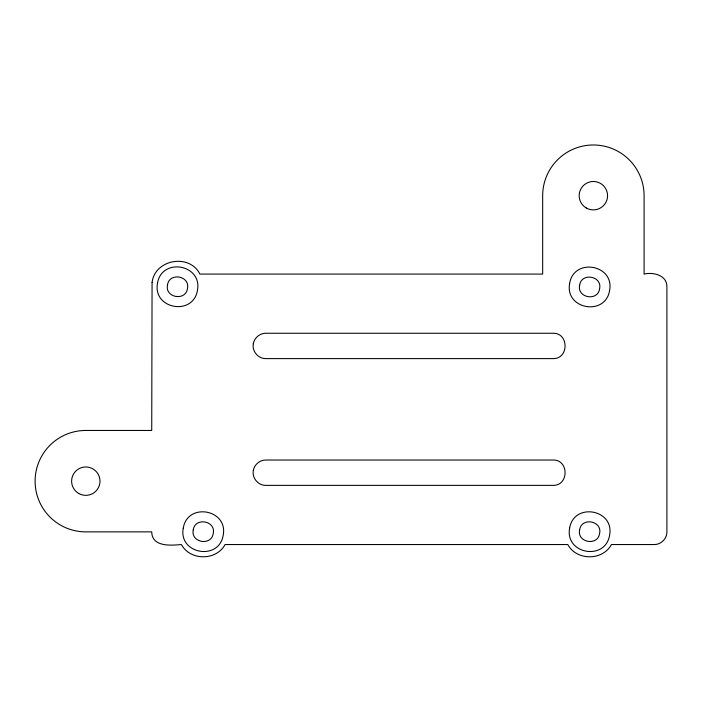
<?xml version="1.0" encoding="UTF-8"?>
<svg xmlns="http://www.w3.org/2000/svg" width="702" height="702" viewBox="0 0 702 702"><rect width="100%" height="100%" fill="white"/><g stroke="black" fill="none" stroke-linecap="round" stroke-linejoin="round"><path stroke-width="1.05" d="M152.071 282.546L151.729 430.458L85.802 430.458A50.702 50.702 0 0 0 35.1 481.16A50.702 50.702 0 0 0 85.802 531.87L151.729 531.87C151.948 547.253 171.139 545.419 181.406 544.55C190.207 560.88 216.277 560.88 225.079 544.55L567.786 544.55C576.588 560.88 602.658 560.88 611.46 544.55L654.22 544.55C661.003 544.664 667.014 538.645 666.9 531.87L666.9 286.758C667.067 275.175 653.255 271.893 644.085 274.078L644.085 195.682A50.702 50.702 0 0 0 593.374 144.981A50.702 50.702 0 0 0 542.672 195.682L542.672 274.078L199.903 274.078C189.452 253.168 154.721 259.319 152.071 282.546M157.511 283.231C152.501 309.152 193.296 316.348 197.455 290.277C202.466 264.356 161.671 257.169 157.511 283.231M167.497 284.994C164.672 297.753 185.767 301.474 187.469 288.513C190.295 275.754 169.208 272.034 167.497 284.994M183.266 528.141C178.255 554.062 219.059 561.258 223.218 535.187C228.22 509.266 187.425 502.079 183.266 528.141M193.252 529.905C190.426 542.664 211.521 546.384 213.232 533.423C216.058 520.665 194.963 516.944 193.252 529.905M253.325 343.726C251.825 351.184 258.213 358.792 265.812 358.608L552.807 358.608C569.138 359.319 569.138 332.546 552.807 333.257L265.812 333.257C259.828 333.196 254.308 337.829 253.325 343.726M253.325 470.498C251.825 477.948 258.213 485.556 265.812 485.372L552.807 485.372C569.138 486.082 569.138 459.31 552.807 460.021L265.812 460.021C259.828 459.959 254.308 464.592 253.325 470.498M569.647 283.433C564.645 309.354 605.44 316.549 609.599 290.479C614.61 264.557 573.806 257.371 569.647 283.433M579.633 285.196C576.807 297.955 597.902 301.676 599.613 288.715C602.439 275.956 581.344 272.236 579.633 285.196M569.647 528.141C564.645 554.062 605.44 561.258 609.599 535.187C614.61 509.266 573.806 502.079 569.647 528.141M579.633 529.905C576.807 542.664 597.902 546.384 599.613 533.423C602.439 520.665 581.344 516.944 579.633 529.905M78.712 493.462A14.198 14.198 0 0 0 100 481.16A14.198 14.198 0 0 0 78.712 468.866A14.198 14.198 0 0 0 78.712 493.462M586.275 207.985A14.198 14.198 0 0 0 607.572 195.682A14.198 14.198 0 0 0 586.275 183.389A14.198 14.198 0 0 0 586.275 207.985"/></g></svg>
